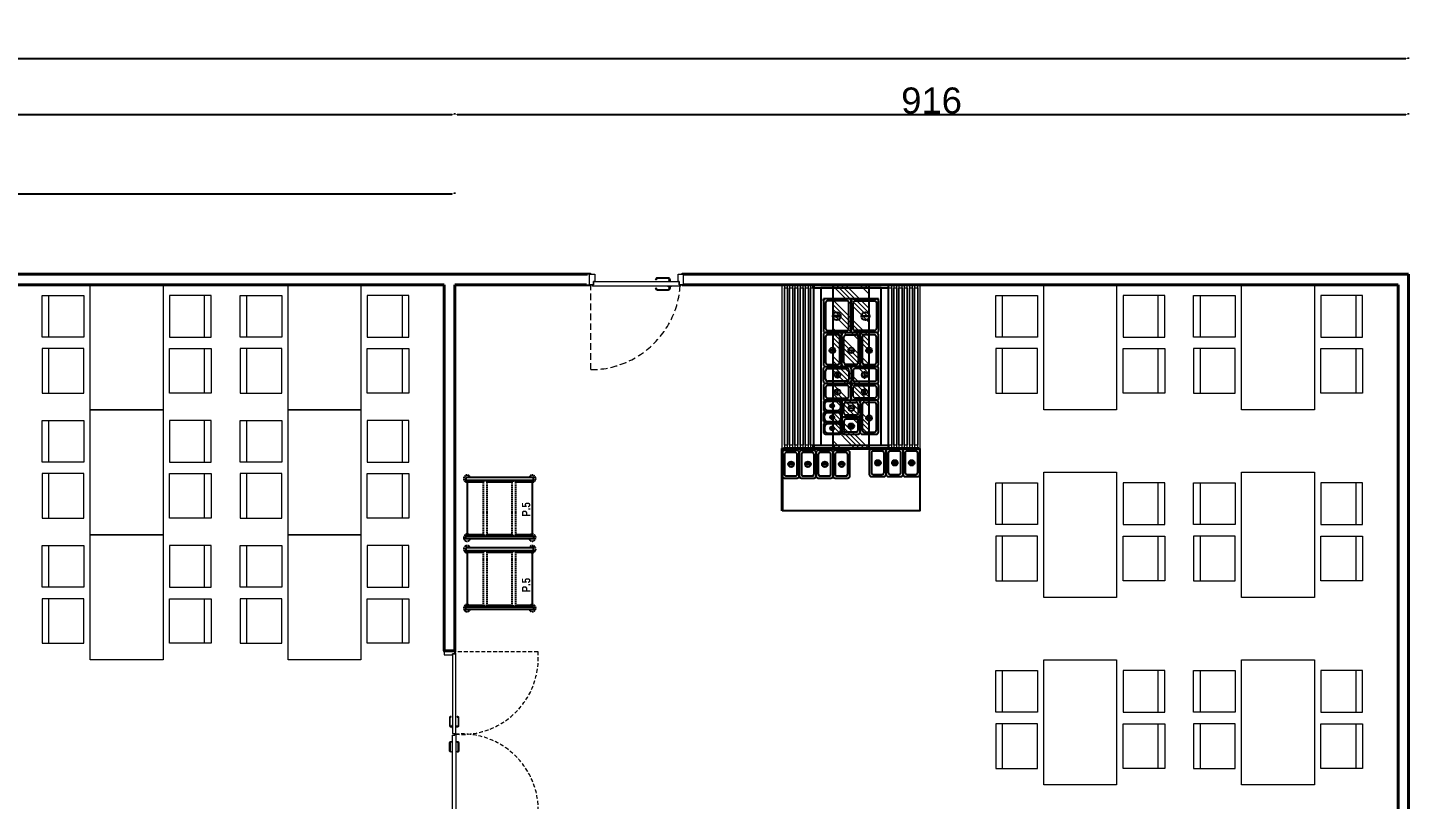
# Model space of a CAD drawing. Header units: centimetres. Extents: x 3125 to 7752, y 12316 to 13705.
# Drawn here: x 6426 to 7752, y 12964 to 13705 of the extents above; entities that cross this region are included whole.
import ezdxf

# ---------------------------------------------------------------- set-up
doc = ezdxf.new("R2010")
doc.units = ezdxf.units.CM
doc.linetypes.add('DASHED2', pattern=[9.525, 6.35, -3.175])
doc.linetypes.add('HIDDEN', pattern=[0.375, 0.25, -0.125])
doc.layers.add('0-MUTFAK', color=7, linetype='Continuous')
for name, color, linetype, lineweight in [('A_frame', 167, 'Continuous', 9), ('A_strc-prf', 115, 'Continuous', 9), ('A_text', 7, 'Continuous', 9), ('DUVAR', 1, 'Continuous', 40), ('GRC-Ekipman', 4, 'Continuous', 25), ('TEFRİS-M', 232, 'Continuous', 5)]:
    doc.layers.add(name, color=color, linetype=linetype, lineweight=lineweight)
doc.styles.add('GZP', font='ARIALN.TTF')
doc.styles.get("Standard").update_dxf_attribs({"font": 'arial.ttf'})
doc.dimstyles.new('ISO-25', dxfattribs={"dimtxt": 2.5, "dimasz": 2.5, "dimexe": 1.25, "dimexo": 0.625, "dimtad": 1, "dimtxsty": 'Standard', "dimcen": 2.5, "dimadec": 0, "dimazin": 0, "dimtfac": 1, "dimtmove": 0, "dimatfit": 3, "dimfxl": 1, "dimarcsym": 0})

# ---------------------------------------------------------------- blocks, each defined once
blk = doc.blocks.new('YEMEK MASASI 4 KİŞİLİK')
for p, q in [((204816, 129392), (204388, 129392)), ((204388, 129392), (204388, 128992)), ((204816, 128992), (204816, 129392)), ((204927, 128992), (204927, 129392)), ((204927, 129392), (205327, 129392)), ((205327, 129392), (205327, 128992)), ((204816, 129326), (204388, 129326)), ((205327, 129326), (204927, 129326)), ((204388, 128992), (204816, 128992)), ((205327, 128992), (204927, 128992)), ((205429, 128931), (204229, 128931)), ((204229, 128931), (204229, 128231)), ((205429, 128231), (205429, 128931)), ((204229, 128231), (205429, 128231)), ((204388, 128170), (204816, 128170)), ((204388, 127770), (204388, 128170)), ((204816, 128170), (204816, 127770)), ((205327, 128170), (204927, 128170)), ((204927, 128170), (204927, 127770)), ((205327, 127770), (205327, 128170)), ((204816, 127832), (204388, 127832)), ((205327, 127832), (204927, 127832)), ((204816, 127770), (204388, 127770)), ((204927, 127770), (205327, 127770))]:
    blk.add_line(p, q)
blk = doc.blocks.new('A$C7FEF20E8')
at = {"layer": 'A_frame'}
for points in [[(56.3, 225.5), (56.3, 226.3), (56.3, 229.2), (55.5, 229.2), (55.5, 225.5)], [(64.1, 222.6), (64.1, 223.4), (66.3, 223.4), (66.3, 226.3), (56.3, 226.3), (56.3, 222.6)], [(67, 225.5), (67, 229.2), (66.3, 229.2), (66.3, 226.3), (66.3, 225.5)], [(66.3, 147), (66.3, 146.3), (67.3, 146.3), (67.3, 224.1), (66.3, 224.1), (66.3, 223.4), (64.1, 223.4), (64.1, 222.6), (64.1, 147)], [(64.1, 152.6), (64.1, 154.6), (63.7, 154.6), (63.7, 152.6)], [(66.3, 145.5), (66.3, 146.3), (67.3, 146.3), (67.3, 68.4), (66.3, 68.4), (66.3, 69.2), (64.1, 69.2), (64.1, 69.9), (64.1, 145.5)], [(67.7, 152.6), (67.7, 154.6), (67.3, 154.6), (67.3, 152.6)], [(56.3, 67), (56.3, 66.3), (56.3, 63.4), (55.5, 63.4), (55.5, 67)], [(64.1, 69.9), (64.1, 69.2), (66.3, 69.2), (66.3, 66.3), (56.3, 66.3), (56.3, 69.9)], [(67, 67), (67, 63.4), (66.3, 63.4), (66.3, 66.3), (66.3, 67)]]:
    blk.add_lwpolyline(points, close=True, dxfattribs=at)
at = {"layer": 'A_frame', "linetype": 'HIDDEN', "ltscale": 15}
for points in [[(67.3, 146.3, 0.462383), (146.3, 225.2), (67.3, 225.2)], [(67.3, 146.3, -0.462383), (146.3, 67.3), (67.3, 67.3)]]:
    blk.add_lwpolyline(points, format="xyb", dxfattribs=at)
at = {"layer": 'A_frame'}
for points in [[(62.6, 153.3), (63.7, 153.3), (63.7, 154), (62.6, 154, -0.414214), (61.9, 154.7), (61.9, 162, -0.414214), (62.6, 162.7, 0.91685), (62.6, 163.4, 0.414214), (61.2, 162), (61.2, 154.7, 0.414214)], [(70.3, 154.7), (70.3, 162, 0.414214), (68.8, 163.4, 0.91685), (68.8, 162.7, -0.414214), (69.5, 162), (69.5, 154.7, -0.414214), (68.8, 154), (67.7, 154), (67.7, 153.3), (68.8, 153.3, 0.414214)], [(62.6, 139.3), (63.7, 139.3), (63.7, 138.5), (62.6, 138.5, 0.414214), (61.9, 137.8), (61.9, 130.5, 0.414214), (62.6, 129.8, -0.91685), (62.6, 129.1, -0.414214), (61.2, 130.5), (61.2, 137.8, -0.414214)], [(70.3, 137.8), (70.3, 130.5, -0.414214), (68.8, 129.1, -0.91685), (68.8, 129.8, 0.414214), (69.5, 130.5), (69.5, 137.8, 0.414214), (68.8, 138.5), (67.7, 138.5), (67.7, 139.3), (68.8, 139.3, -0.414214)]]:
    blk.add_lwpolyline(points, format="xyb", close=True, dxfattribs=at)
at = {"layer": 'DUVAR', "color": 5}
for p, q in [((56.3, 226.3), (66.3, 226.3)), ((56.3, 66.3), (66.3, 66.3))]:
    blk.add_line(p, q, dxfattribs=at)
blk = doc.blocks.new('SSÜ.Salad Bar - OSBA 15070')
at = {"lineweight": 0}
h = blk.add_hatch(dxfattribs=at)
h.set_pattern_fill('ANSI34', color=251, style=0)
h.set_pattern_definition([(45, (-4894.794, 15.57), (-13.470384, 13.470384), []), (45, (-4890.304, 15.57), (-13.470384, 13.470384), []), (45, (-4885.814, 15.57), (-13.470384, 13.470384), []), (45, (-4881.324, 15.57), (-13.470384, 13.470384), [])])
h.paths.add_polyline_path([(-157, -18.5), (-157, -53.5), (0, -53.5), (0, -18.5)])
for p, q in [((0, 0), (-157, 0)), ((-157, 0), (-157, -72)), ((-157, 0), (-154, 0)), ((-157, -72), (-157, 0)), ((-154, 0), (-154, -72)), ((0, 0), (-3, 0)), ((-3, 0), (-3, -72)), ((0, -72), (0, 0)), ((0, -72), (0, 0)), ((-3, -7), (-154, -7)), ((-154, -7), (-154, -65)), ((-3, -65), (-3, -7)), ((0, -18.5), (-157, -18.5)), ((-157, -18.5), (-157, -53.5)), ((0, -53.5), (0, -18.5)), ((-157, -53.5), (0, -53.5)), ((-154, -65), (-3, -65)), ((-157, -72), (0, -72)), ((-154, -72), (-157, -72)), ((-3, -72), (0, -72))]:
    blk.add_line(p, q)
at = {"color": 33}
for p, q in [((-132.5, -25.1), (-132.5, -11.5)), ((-130.5, -9.5), (-123.7, -9.5)), ((-128.5, -10.5), (-125.7, -10.5)), ((-121.7, -11.5), (-121.7, -25.1)), ((-94.7, -34), (-94.7, -11.5)), ((-92.7, -9.5), (-80.5, -9.5)), ((-90.7, -11.5), (-82.5, -11.5)), ((-78.5, -11.5), (-78.5, -34)), ((-15.5, -9.5), (-13.5, -9.5)), ((-13.5, -62.5), (-13.5, -9.5)), ((-131.5, -23.1), (-131.5, -13.5)), ((-125.7, -26.1), (-128.5, -26.1)), ((-127.4, -19.8), (-127.4, -16.1)), ((-127.4, -16.1), (-127.1, -16.1)), ((-127.1, -19.8), (-127.4, -19.8)), ((-127.1, -16.1), (-127.1, -19.8)), ((-122.7, -13.5), (-122.7, -23.1)), ((-92.7, -32), (-92.7, -13.5)), ((-89.2, -23.3), (-89.2, -22.8)), ((-89.2, -22.8), (-83.9, -22.8)), ((-83.9, -23.3), (-89.2, -23.3)), ((-83.9, -22.8), (-83.9, -23.3)), ((-80.5, -13.5), (-80.5, -32)), ((-123.7, -27.1), (-130.5, -27.1)), ((-127.1, -42.7), (-127.1, -29.1)), ((-125.1, -27.1), (-112.9, -27.1)), ((-125.1, -40.7), (-125.1, -31.1)), ((-123.1, -29.1), (-114.9, -29.1)), ((-118.8, -38.8), (-118.8, -33.5)), ((-118.8, -33.5), (-118.3, -33.5)), ((-118.3, -38.8), (-118.8, -38.8)), ((-118.3, -33.5), (-118.3, -38.8)), ((-112.9, -31.1), (-112.9, -40.7)), ((-110.9, -29.1), (-110.9, -42.7)), ((-110.9, -60.5), (-110.9, -38)), ((-108.9, -36), (-96.7, -36)), ((-106.9, -38), (-98.7, -38)), ((-94.7, -38), (-94.7, -60.5)), ((-80.5, -36), (-92.7, -36)), ((-82.5, -34), (-90.7, -34)), ((-78.5, -42.7), (-78.5, -29.1)), ((-76.5, -27.1), (-48, -27.1)), ((-76.5, -40.7), (-76.5, -31.1)), ((-74.5, -29.1), (-50, -29.1)), ((-63.2, -38.8), (-63.2, -33.5)), ((-63.2, -33.5), (-62.7, -33.5)), ((-62.7, -38.8), (-63.2, -38.8)), ((-62.7, -33.5), (-62.7, -38.8)), ((-48, -31.1), (-48, -40.7)), ((-46, -29.1), (-46, -42.7)), ((-46, -60.5), (-46, -38)), ((-44, -36), (-15.5, -36)), ((-42, -38), (-17.5, -38)), ((-13.5, -38), (-13.5, -60.5)), ((-112.9, -44.7), (-125.1, -44.7)), ((-114.9, -42.7), (-123.1, -42.7)), ((-108.9, -58.5), (-108.9, -40)), ((-105.5, -48.7), (-100.2, -48.7)), ((-105.5, -49.2), (-105.5, -48.7)), ((-100.2, -49.2), (-105.5, -49.2)), ((-100.2, -48.7), (-100.2, -49.2)), ((-96.7, -40), (-96.7, -58.5)), ((-48, -44.7), (-76.5, -44.7)), ((-50, -42.7), (-74.5, -42.7)), ((-44, -58.5), (-44, -40)), ((-30.6, -53.6), (-30.6, -46.1)), ((-30.6, -46.1), (-29.8, -46.1)), ((-29.8, -46.1), (-29.8, -53.6)), ((-15.5, -40), (-15.5, -58.5)), ((-96.7, -62.5), (-108.9, -62.5)), ((-98.7, -60.5), (-106.9, -60.5)), ((-15.5, -62.5), (-44, -62.5)), ((-17.5, -60.5), (-42, -60.5)), ((-29.8, -53.6), (-30.6, -53.6)), ((-18.5, -62.5), (-13.5, -62.5))]:
    blk.add_line(p, q, dxfattribs=at)
for points in [[(-132.5, -25.1), (-132.5, -11.5, 0.414214), (-134.5, -9.5), (-141.3, -9.5, 0.414214), (-143.3, -11.5), (-143.3, -25.1, 0.414214), (-141.3, -27.1), (-134.5, -27.1, 0.414214)], [(-133.5, -23.1), (-133.5, -13.5, 0.414214), (-136.5, -10.5), (-139.3, -10.5, 0.414214), (-142.3, -13.5), (-142.3, -23.1, 0.414214), (-139.3, -26.1), (-136.5, -26.1, 0.414214)], [(-110.9, -25.1), (-110.9, -11.5, 0.414214), (-112.9, -9.5), (-119.7, -9.5, 0.414214), (-121.7, -11.5), (-121.7, -25.1, 0.414214), (-119.7, -27.1), (-112.9, -27.1, 0.414214)], [(-111.9, -23.1), (-111.9, -13.5, 0.414214), (-114.9, -10.5), (-117.7, -10.5, 0.414214), (-120.7, -13.5), (-120.7, -23.1, 0.414214), (-117.7, -26.1), (-114.9, -26.1, 0.414214)], [(-96.7, -9.5), (-108.9, -9.5, 0.414214), (-110.9, -11.5), (-110.9, -34, 0.414214), (-108.9, -36), (-96.7, -36, 0.414214), (-94.7, -34), (-94.7, -11.5, 0.414214)], [(-98.7, -11.5), (-106.9, -11.5, 0.414214), (-108.9, -13.5), (-108.9, -32, 0.414214), (-106.9, -34), (-98.7, -34, 0.414214), (-96.7, -32), (-96.7, -13.5, 0.414214)], [(-46, -25.1), (-46, -11.5, 0.414214), (-48, -9.5), (-76.5, -9.5, 0.414214), (-78.5, -11.5), (-78.5, -25.1, 0.414214), (-76.5, -27.1), (-48, -27.1, 0.414214)], [(-48, -23.1), (-48, -13.5, 0.414214), (-50, -11.5), (-74.5, -11.5, 0.414214), (-76.5, -13.5), (-76.5, -23.1, 0.414214), (-74.5, -25.1), (-50, -25.1, 0.414214)], [(-13.5, -34), (-13.5, -11.5, 0.414214), (-15.5, -9.5), (-44, -9.5, 0.414214), (-46, -11.5), (-46, -34, 0.414214), (-44, -36), (-15.5, -36, 0.414214)], [(-15.5, -32), (-15.5, -13.5, 0.414214), (-17.5, -11.5), (-42, -11.5, 0.414214), (-44, -13.5), (-44, -32, 0.414214), (-42, -34), (-17.5, -34, 0.414214)], [(-143.3, -29.1), (-143.3, -42.7, 0.414214), (-141.3, -44.7), (-129.1, -44.7, 0.414214), (-127.1, -42.7), (-127.1, -29.1, 0.414214), (-129.1, -27.1), (-141.3, -27.1, 0.414214)], [(-141.3, -31.1), (-141.3, -40.7, 0.414214), (-139.3, -42.7), (-131.1, -42.7, 0.414214), (-129.1, -40.7), (-129.1, -31.1, 0.414214), (-131.1, -29.1), (-139.3, -29.1, 0.414214)], [(-92.7, -62.5), (-80.5, -62.5, 0.414214), (-78.5, -60.5), (-78.5, -38, 0.414214), (-80.5, -36), (-92.7, -36, 0.414214), (-94.7, -38), (-94.7, -60.5, 0.414214)], [(-90.7, -60.5), (-82.5, -60.5, 0.414214), (-80.5, -58.5), (-80.5, -40, 0.414214), (-82.5, -38), (-90.7, -38, 0.414214), (-92.7, -40), (-92.7, -58.5, 0.414214)], [(-110.9, -60.3), (-110.9, -46.7, 0.414214), (-112.9, -44.7), (-141.4, -44.7, 0.414214), (-143.4, -46.7), (-143.4, -60.3, 0.414214), (-141.4, -62.3), (-112.9, -62.3, 0.414214)], [(-112.9, -58.3), (-112.9, -48.7, 0.414214), (-114.9, -46.7), (-139.4, -46.7, 0.414214), (-141.4, -48.7), (-141.4, -58.3, 0.414214), (-139.4, -60.3), (-114.9, -60.3, 0.414214)], [(-46, -60.3), (-46, -46.7, 0.414214), (-48, -44.7), (-76.5, -44.7, 0.414214), (-78.5, -46.7), (-78.5, -60.3, 0.414214), (-76.5, -62.3), (-48, -62.3, 0.414214)], [(-48, -58.3), (-48, -48.7, 0.414214), (-50, -46.7), (-74.5, -46.7, 0.414214), (-76.5, -48.7), (-76.5, -58.3, 0.414214), (-74.5, -60.3), (-50, -60.3, 0.414214)]]:
    blk.add_lwpolyline(points, format="xyb", close=True, dxfattribs=at)
for points in [[(-137.6, -19.8), (-137.6, -16.1), (-137.9, -16.1), (-137.9, -19.8)], [(-116, -19.8), (-116, -16.1), (-116.3, -16.1), (-116.3, -19.8)], [(-105.5, -23.3), (-100.2, -23.3), (-100.2, -22.8), (-105.5, -22.8)], [(-62.7, -20.7), (-62.7, -15.4), (-63.2, -15.4), (-63.2, -20.7)], [(-29.8, -25.9), (-29.8, -18.4), (-30.6, -18.4), (-30.6, -25.9)], [(-135.9, -33.5), (-135.9, -38.8), (-135.4, -38.8), (-135.4, -33.5)], [(-127.6, -55.9), (-127.6, -50.6), (-128.1, -50.6), (-128.1, -55.9)], [(-83.9, -48.7), (-89.2, -48.7), (-89.2, -49.2), (-83.9, -49.2)], [(-62.7, -55.9), (-62.7, -50.6), (-63.2, -50.6), (-63.2, -55.9)]]:
    blk.add_lwpolyline(points, close=True, dxfattribs=at)
for centre, radius in [((-137.8, -17.9), 1.87), ((-116.2, -17.9), 1.87), ((-102.9, -23), 2.68), ((-63, -18.1), 2.68), ((-30.2, -22.2), 3.82), ((-135.7, -36.2), 2.68), ((-127.9, -53.3), 2.68), ((-86.5, -49), 2.68), ((-63, -53.3), 2.68)]:
    blk.add_circle(centre, radius, dxfattribs=at)
for centre, major_axis, start_param, end_param in [((-130.5, -11.5), (0, -2), 3.141593, 4.712389), ((-128.5, -13.5), (0, -3), 3.141593, 4.712389), ((-125.7, -13.5), (0, -3), 1.570796, 3.141593), ((-123.7, -11.5), (0, -2), 1.570796, 3.141593), ((-92.7, -11.5), (-2, 0), 4.712389, 6.283185), ((-90.7, -13.5), (-2, 0), 4.712389, 6.283185), ((-82.5, -13.5), (-2, 0), 3.141593, 4.712389), ((-80.5, -11.5), (-2, 0), 3.141593, 4.712389), ((-130.5, -25.1), (0, -2), 4.712389, 6.283185), ((-128.5, -23.1), (0, -3), 4.712389, 6.283185), ((-125.7, -23.1), (0, -3), 0, 1.570796), ((-123.7, -25.1), (0, -2), 0, 1.570796), ((-125.1, -29.1), (0, 2), 0, 1.570796), ((-123.1, -31.1), (0, 2), 0, 1.570796), ((-114.9, -31.1), (0, 2), 4.712389, 6.283185), ((-112.9, -29.1), (0, 2), 4.712389, 6.283185), ((-108.9, -38), (2, 0), 1.570796, 3.141593), ((-106.9, -40), (2, 0), 1.570796, 3.141593), ((-98.7, -40), (2, 0), 0, 1.570796), ((-96.7, -38), (2, 0), 0, 1.570796), ((-92.7, -34), (-2, 0), 0, 1.570796), ((-90.7, -32), (-2, 0), 0, 1.570796), ((-82.5, -32), (-2, 0), 1.570796, 3.141593), ((-80.5, -34), (-2, 0), 1.570796, 3.141593), ((-76.5, -29.1), (2, 0), 1.570796, 3.141593), ((-74.5, -31.1), (2, 0), 1.570796, 3.141593), ((-50, -31.1), (2, 0), 0, 1.570796), ((-48, -29.1), (2, 0), 0, 1.570796), ((-44, -38), (0, 2), 0, 1.570796), ((-42, -40), (0, 2), 0, 1.570796), ((-17.5, -40), (0, 2), 4.712389, 6.283185), ((-15.5, -38), (0, 2), 4.712389, 6.283185), ((-125.1, -42.7), (0, 2), 1.570796, 3.141593), ((-123.1, -40.7), (0, 2), 1.570796, 3.141593), ((-114.9, -40.7), (0, 2), 3.141593, 4.712389), ((-112.9, -42.7), (0, 2), 3.141593, 4.712389), ((-76.5, -42.7), (2, 0), 3.141593, 4.712389), ((-74.5, -40.7), (2, 0), 3.141593, 4.712389), ((-50, -40.7), (2, 0), 4.712389, 6.283185), ((-48, -42.7), (2, 0), 4.712389, 6.283185), ((-108.9, -60.5), (2, 0), 3.141593, 4.712389), ((-106.9, -58.5), (2, 0), 3.141593, 4.712389), ((-98.7, -58.5), (2, 0), 4.712389, 6.283185), ((-96.7, -60.5), (2, 0), 4.712389, 6.283185), ((-44, -60.5), (0, 2), 1.570796, 3.141593), ((-42, -58.5), (0, 2), 1.570796, 3.141593), ((-17.5, -58.5), (0, 2), 3.141593, 4.712389), ((-15.5, -60.5), (0, 2), 3.141593, 4.712389)]:
    blk.add_ellipse(centre, major_axis=major_axis, ratio=1, start_param=start_param, end_param=end_param, dxfattribs=at)
for centre, major_axis in [((-127.2, -17.9), (0, -1.87)), ((-86.5, -23), (-2.68, 0)), ((-118.5, -36.2), (0, 2.68)), ((-63, -36.1), (2.68, 0)), ((-102.9, -49), (2.68, 0)), ((-30.2, -49.8), (0, 3.82))]:
    blk.add_ellipse(centre, major_axis=major_axis, ratio=1, dxfattribs=at)
blk = doc.blocks.new('GN - 26.5-16.2')
at = {"color": 33}
for points in [[(6.1, 0), (-6.1, 0, 0.414214), (-8.1, -2), (-8.1, -24.5, 0.414214), (-6.1, -26.5), (6.1, -26.5, 0.414214), (8.1, -24.5), (8.1, -2, 0.414214)], [(4.1, -2), (-4.1, -2, 0.414214), (-6.1, -4), (-6.1, -22.5, 0.414214), (-4.1, -24.5), (4.1, -24.5, 0.414214), (6.1, -22.5), (6.1, -4, 0.414214)]]:
    blk.add_lwpolyline(points, format="xyb", close=True, dxfattribs=at)
at = {"color": 251}
blk.add_lwpolyline([(2.9, -13), (-2.4, -13), (-2.4, -13.5), (2.9, -13.5)], close=True, dxfattribs=at)
blk.add_circle((0.2, -13.3), 2.68, dxfattribs=at)
blk = doc.blocks.new('S')
at = {"color": 45, "lineweight": 0}
for points in [[(-1926.3, 17422.5), (-1769.3, 17422.5), (-1769.3, 17420.5), (-1926.3, 17420.5)], [(-1923.3, 17420.5), (-1772.3, 17420.5), (-1772.3, 17417.5), (-1923.3, 17417.5)], [(-1926.3, 17417.5), (-1769.3, 17417.5), (-1769.3, 17415.5), (-1926.3, 17415.5)], [(-1926.3, 17412.5), (-1769.3, 17412.5), (-1769.3, 17410.5), (-1926.3, 17410.5)], [(-1926.3, 17407.5), (-1769.3, 17407.5), (-1769.3, 17405.5), (-1926.3, 17405.5)], [(-1923.3, 17415.5), (-1772.3, 17415.5), (-1772.3, 17412.5), (-1923.3, 17412.5)], [(-1923.3, 17415.5), (-1772.3, 17415.5), (-1772.3, 17412.5), (-1923.3, 17412.5)], [(-1923.3, 17410.5), (-1772.3, 17410.5), (-1772.3, 17407.5), (-1923.3, 17407.5)], [(-1923.3, 17410.5), (-1772.3, 17410.5), (-1772.3, 17407.5), (-1923.3, 17407.5)], [(-1923.3, 17410.5), (-1772.3, 17410.5), (-1772.3, 17407.5), (-1923.3, 17407.5)], [(-1923.3, 17405.5), (-1772.3, 17405.5), (-1772.3, 17402.5), (-1923.3, 17402.5)], [(-1926.3, 17402.5), (-1769.3, 17402.5), (-1769.3, 17400.5), (-1926.3, 17400.5)], [(-1926.3, 17397.5), (-1769.3, 17397.5), (-1769.3, 17395.5), (-1926.3, 17395.5)], [(-1923.3, 17400.5), (-1772.3, 17400.5), (-1772.3, 17397.5), (-1923.3, 17397.5)], [(-1923.3, 17395.5), (-1772.3, 17395.5), (-1772.3, 17392.5), (-1923.3, 17392.5)], [(-1769.3, 17315.5), (-1926.3, 17315.5), (-1926.3, 17317.5), (-1769.3, 17317.5)], [(-1769.3, 17310.5), (-1926.3, 17310.5), (-1926.3, 17312.5), (-1769.3, 17312.5)], [(-1772.3, 17317.5), (-1923.3, 17317.5), (-1923.3, 17320.5), (-1772.3, 17320.5)], [(-1772.3, 17312.5), (-1923.3, 17312.5), (-1923.3, 17315.5), (-1772.3, 17315.5)], [(-1769.3, 17305.5), (-1926.3, 17305.5), (-1926.3, 17307.5), (-1769.3, 17307.5)], [(-1769.3, 17300.5), (-1926.3, 17300.5), (-1926.3, 17302.5), (-1769.3, 17302.5)], [(-1772.3, 17307.5), (-1923.3, 17307.5), (-1923.3, 17310.5), (-1772.3, 17310.5)], [(-1772.3, 17302.5), (-1923.3, 17302.5), (-1923.3, 17305.5), (-1772.3, 17305.5)], [(-1772.3, 17302.5), (-1923.3, 17302.5), (-1923.3, 17305.5), (-1772.3, 17305.5)], [(-1772.3, 17302.5), (-1923.3, 17302.5), (-1923.3, 17305.5), (-1772.3, 17305.5)], [(-1772.3, 17297.5), (-1923.3, 17297.5), (-1923.3, 17300.5), (-1772.3, 17300.5)], [(-1772.3, 17297.5), (-1923.3, 17297.5), (-1923.3, 17300.5), (-1772.3, 17300.5)], [(-1769.3, 17295.5), (-1926.3, 17295.5), (-1926.3, 17297.5), (-1769.3, 17297.5)], [(-1769.3, 17290.5), (-1926.3, 17290.5), (-1926.3, 17292.5), (-1769.3, 17292.5)], [(-1772.3, 17292.5), (-1923.3, 17292.5), (-1923.3, 17295.5), (-1772.3, 17295.5)]]:
    blk.add_lwpolyline(points, close=True, dxfattribs=at)
at = {"layer": 'DUVAR', "color": 5}
for p, q in [((-1926.3, 17422.5), (-1986.3, 17422.5)), ((-1926.3, 17421.5), (-1926.3, 17291.5)), ((-1926.3, 17392.5), (-1923.3, 17392.5)), ((-1769.3, 17392.5), (-1772.3, 17392.5))]:
    blk.add_line(p, q, dxfattribs=at)
at = {"layer": 'GRC-Ekipman'}
blk.add_lwpolyline([(-1986.3, 17422.5), (-1926.3, 17422.5), (-1926.3, 17290.5), (-1986.3, 17290.5)], close=True, dxfattribs=at)
at = {"layer": 'GRC-Ekipman', "rotation": 270}
for p in [(-1928.3, 17414.3), (-1928.3, 17398.1), (-1928.3, 17381.9), (-1928.3, 17365.7), (-1926.9, 17330.9), (-1926.9, 17314.7), (-1926.9, 17298.5)]:
    blk.add_blockref('GN - 26.5-16.2', p, dxfattribs=at)
at = {"layer": 'GRC-Ekipman'}
blk.add_blockref('SSÜ.Salad Bar - OSBA 15070', (-1769.3, 17392.5), dxfattribs=at)
blk = doc.blocks.new('ARB. GN 2.1 17 raflı')
at = {"ltscale": 5}
for p, q in [((-56.5, 0), (-54.9, -1.7)), ((-2.5, 0), (-4.1, -1.7)), ((-3.7, -1.2), (-55.3, -1.2)), ((-54.9, -1.7), (-54.9, -16.9)), ((-4.1, -1.7), (-4.1, -16.9)), ((-54.9, -20.6), (-54.9, -44.4)), ((-4.1, -20.6), (-4.1, -44.4)), ((-54.9, -48.1), (-54.9, -63.3)), ((-4.1, -48.1), (-4.1, -63.3)), ((-56.5, -65), (-54.9, -63.3)), ((-3.7, -63.8), (-55.3, -63.8)), ((-2.5, -65), (-4.1, -63.3))]:
    blk.add_line(p, q, dxfattribs=at)
at = {"color": 253, "linetype": 'HIDDEN', "ltscale": 5}
for p, q in [((-56.5, -15.4), (-55.7, -15.4)), ((-56.5, -22.1), (-55.7, -22.1)), ((-55.7, -22.1), (-55.7, -15.4)), ((-55.7, -16.9), (-3.3, -16.9)), ((-55.7, -20.6), (-3.3, -20.6)), ((-3.3, -22.1), (-3.3, -15.4)), ((-3.3, -15.4), (-2.5, -15.4)), ((-3.3, -22.1), (-2.5, -22.1)), ((-56.5, -42.9), (-55.7, -42.9)), ((-56.5, -49.6), (-55.7, -49.6)), ((-55.7, -42.9), (-55.7, -49.6)), ((-55.7, -44.4), (-3.3, -44.4)), ((-55.7, -48.1), (-3.3, -48.1)), ((-3.3, -42.9), (-3.3, -49.6)), ((-3.3, -42.9), (-2.5, -42.9)), ((-3.3, -49.6), (-2.5, -49.6))]:
    blk.add_line(p, q, dxfattribs=at)
at = {"ltscale": 5}
for points in [[(-56.5, -65), (-59, -65), (-59, 0), (-56.5, 0)], [(0, 0), (-2.5, 0), (-2.5, -65), (0, -65)]]:
    blk.add_lwpolyline(points, close=True, dxfattribs=at)
at = {"color": 253, "linetype": 'HIDDEN', "ltscale": 5}
for centre, start, end in [((-57.8, -1.2), 331.045, 247.9757), ((-1.2, -1.2), 292.0243, 208.955), ((-57.8, -63.8), 112.0243, 28.955), ((-1.2, -63.8), 151.045, 67.9757)]:
    blk.add_arc(centre, 3.3, start, end, dxfattribs=at)
blk = doc.blocks.new('WE2')
at = {"layer": 'A_strc-prf', "linetype": 'DASHED2', "elevation": 0}
blk.add_lwpolyline([(-2278.8, 19384, -0.392696), (-2193.2, 19464), (-2193.2, 19384)], format="xyb", dxfattribs=at)
blk.add_lwpolyline([(-2278.8, 19384, -0.392696), (-2193.2, 19464), (-2193.2, 19384)], format="xyb", dxfattribs=at)
at = {"layer": 'A_strc-prf', "elevation": 0}
for points in [[(-2285.8, 19383.5), (-2280.8, 19383.5), (-2280.8, 19382.5), (-2281.8, 19382.5), (-2285.8, 19382.5)], [(-2285.8, 19383.5), (-2280.8, 19383.5), (-2280.8, 19382.5), (-2281.8, 19382.5), (-2285.8, 19382.5)], [(-2281.8, 19382.5), (-2277.8, 19382.5), (-2277.8, 19379.5), (-2276.8, 19379.5), (-2276.8, 19372.5), (-2281.8, 19372.5)], [(-2281.8, 19382.5), (-2277.8, 19382.5), (-2277.8, 19379.5), (-2276.8, 19379.5), (-2276.8, 19372.5), (-2281.8, 19372.5)], [(-2277.8, 19382.5), (-2278.8, 19382.5), (-2278.8, 19384), (-2194.8, 19384), (-2194.8, 19382.5), (-2195.8, 19382.5), (-2195.8, 19379.5), (-2196.8, 19379.5), (-2277.8, 19379.5)], [(-2277.8, 19382.5), (-2278.8, 19382.5), (-2278.8, 19384), (-2194.8, 19384), (-2194.8, 19382.5), (-2195.8, 19382.5), (-2195.8, 19379.5), (-2196.8, 19379.5), (-2277.8, 19379.5)], [(-2270, 19384.5), (-2267.3, 19384.5), (-2267.3, 19384), (-2270, 19384)], [(-2270, 19384.5), (-2267.3, 19384.5), (-2267.3, 19384), (-2270, 19384)], [(-2196.8, 19379.5), (-2195.8, 19379.5), (-2195.8, 19382.5), (-2191.8, 19382.5), (-2191.8, 19372.5), (-2196.8, 19372.5)], [(-2196.8, 19379.5), (-2195.8, 19379.5), (-2195.8, 19382.5), (-2191.8, 19382.5), (-2191.8, 19372.5), (-2196.8, 19372.5)], [(-2192.8, 19383.5), (-2187.8, 19383.5), (-2187.8, 19382.5), (-2191.8, 19382.5), (-2192.8, 19382.5)], [(-2192.8, 19383.5), (-2187.8, 19383.5), (-2187.8, 19382.5), (-2191.8, 19382.5), (-2192.8, 19382.5)], [(-2285.8, 19372.5), (-2281.8, 19372.5), (-2280.8, 19372.5), (-2280.8, 19371.5), (-2285.8, 19371.5)], [(-2285.8, 19372.5), (-2281.8, 19372.5), (-2280.8, 19372.5), (-2280.8, 19371.5), (-2285.8, 19371.5)], [(-2270, 19379.5), (-2267.3, 19379.5), (-2267.3, 19379), (-2270, 19379)], [(-2270, 19379.5), (-2267.3, 19379.5), (-2267.3, 19379), (-2270, 19379)], [(-2192.8, 19372.5), (-2191.8, 19372.5), (-2187.8, 19372.5), (-2187.8, 19371.5), (-2192.8, 19371.5)], [(-2192.8, 19372.5), (-2191.8, 19372.5), (-2187.8, 19372.5), (-2187.8, 19371.5), (-2192.8, 19371.5)]]:
    blk.add_lwpolyline(points, close=True, dxfattribs=at)
for points in [[(-2267.2, 19388), (-2257.2, 19388, -0.414214), (-2255.2, 19386, -0.91685), (-2256.2, 19386, 0.414214), (-2257.2, 19387), (-2267.2, 19387, 0.414214), (-2268.2, 19386), (-2268.2, 19384.5), (-2269.2, 19384.5), (-2269.2, 19386, -0.414214)], [(-2267.2, 19388), (-2257.2, 19388, -0.414214), (-2255.2, 19386, -0.91685), (-2256.2, 19386, 0.414214), (-2257.2, 19387), (-2267.2, 19387, 0.414214), (-2268.2, 19386), (-2268.2, 19384.5), (-2269.2, 19384.5), (-2269.2, 19386, -0.414214)], [(-2269.2, 19377.5), (-2269.2, 19379), (-2268.2, 19379), (-2268.2, 19377.5, 0.414214), (-2267.2, 19376.5), (-2257.2, 19376.5, 0.414214), (-2256.2, 19377.5, -0.91685), (-2255.2, 19377.5, -0.414214), (-2257.2, 19375.5), (-2267.2, 19375.5, -0.414214)], [(-2269.2, 19377.5), (-2269.2, 19379), (-2268.2, 19379), (-2268.2, 19377.5, 0.414214), (-2267.2, 19376.5), (-2257.2, 19376.5, 0.414214), (-2256.2, 19377.5, -0.91685), (-2255.2, 19377.5, -0.414214), (-2257.2, 19375.5), (-2267.2, 19375.5, -0.414214)]]:
    blk.add_lwpolyline(points, format="xyb", close=True, dxfattribs=at)
blk = doc.blocks.new('*D57')
at = {"layer": 'Defpoints', "color": 0, "transparency": 16777216}
for p in [(6836.3, 13545.5), (5066.3, 13468.3), (6836.3, 13468.3)]:
    blk.add_point(p, dxfattribs=at)
at = {"layer": 'DUVAR', "color": 0, "lineweight": -2, "transparency": 16777216}
for p, q in [((5066.3, 13545.5), (5066.3, 13546.7)), ((5068.8, 13545.5), (6833.8, 13545.5)), ((6836.3, 13545.5), (6836.3, 13546.7))]:
    blk.add_line(p, q, dxfattribs=at)
at = {"layer": 'DUVAR', "color": 0, "transparency": 16777216}
for points in [[(5068.8, 13545.9), (5068.8, 13545.1), (5066.3, 13545.5)], [(6833.8, 13545.9), (6833.8, 13545.1), (6836.3, 13545.5)]]:
    blk.add_solid(points, dxfattribs=at)
at = {"layer": 'DUVAR', "color": 0, "transparency": 16777216, "insert": (5951.3, 13558.9), "char_height": 25, "attachment_point": 5}
blk.add_mtext('1770', dxfattribs=at)
blk = doc.blocks.new('*D58')
at = {"layer": 'Defpoints', "color": 0, "transparency": 16777216}
for p in [(7751.9, 13621.6), (6836.3, 13468.3), (7751.9, 13468.3)]:
    blk.add_point(p, dxfattribs=at)
at = {"layer": 'DUVAR', "color": 0, "lineweight": -2, "transparency": 16777216}
for p, q in [((6836.3, 13621.6), (6836.3, 13622.8)), ((6838.8, 13621.6), (7749.4, 13621.6)), ((7751.9, 13621.6), (7751.9, 13622.8))]:
    blk.add_line(p, q, dxfattribs=at)
at = {"layer": 'DUVAR', "color": 0, "transparency": 16777216}
for points in [[(6838.8, 13622), (6838.8, 13621.1), (6836.3, 13621.6)], [(7749.4, 13622), (7749.4, 13621.1), (7751.9, 13621.6)]]:
    blk.add_solid(points, dxfattribs=at)
at = {"layer": 'DUVAR', "color": 0, "transparency": 16777216, "insert": (7294.1, 13634.9), "char_height": 25, "attachment_point": 5}
blk.add_mtext('916', dxfattribs=at)
blk = doc.blocks.new('*D60')
at = {"layer": 'Defpoints', "color": 0, "transparency": 16777216}
for p in [(6836.3, 13621.6), (3293.8, 13468.3), (6836.3, 13468.3)]:
    blk.add_point(p, dxfattribs=at)
at = {"layer": 'DUVAR', "color": 0, "lineweight": -2, "transparency": 16777216}
for p, q in [((3293.8, 13621.6), (3293.8, 13622.8)), ((3296.3, 13621.6), (6833.8, 13621.6)), ((6836.3, 13621.6), (6836.3, 13622.8))]:
    blk.add_line(p, q, dxfattribs=at)
at = {"layer": 'DUVAR', "color": 0, "transparency": 16777216}
for points in [[(3296.3, 13622), (3296.3, 13621.1), (3293.8, 13621.6)], [(6833.8, 13622), (6833.8, 13621.1), (6836.3, 13621.6)]]:
    blk.add_solid(points, dxfattribs=at)
at = {"layer": 'DUVAR', "color": 0, "transparency": 16777216, "insert": (5065, 13635), "char_height": 25, "attachment_point": 5}
blk.add_mtext('3543', dxfattribs=at)
blk = doc.blocks.new('*D61')
at = {"layer": 'Defpoints', "color": 0, "transparency": 16777216}
for p in [(3293.8, 13675.2), (3293.8, 13468.3), (7751.9, 13468.3)]:
    blk.add_point(p, dxfattribs=at)
at = {"layer": 'DUVAR', "color": 0, "lineweight": -2, "transparency": 16777216}
for p, q in [((3293.8, 13675.2), (3293.8, 13676.5)), ((7749.4, 13675.2), (3296.3, 13675.2)), ((7751.9, 13675.2), (7751.9, 13676.5))]:
    blk.add_line(p, q, dxfattribs=at)
at = {"layer": 'DUVAR', "color": 0, "transparency": 16777216}
for points in [[(3296.3, 13675.6), (3296.3, 13674.8), (3293.8, 13675.2)], [(7749.4, 13675.6), (7749.4, 13674.8), (7751.9, 13675.2)]]:
    blk.add_solid(points, dxfattribs=at)
at = {"layer": 'DUVAR', "color": 0, "transparency": 16777216, "insert": (5522.8, 13688.6), "char_height": 25, "attachment_point": 5}
blk.add_mtext('4458', dxfattribs=at)

msp = doc.modelspace()

# ---------------------------------------------------------------- linework, layer by layer
at = {"layer": 'DUVAR', "color": 5}
for p, q in [((6390.7, 13468.3), (6963.7, 13468.3)), ((7055.7, 13468.3), (7751.9, 13468.3)), ((7751.9, 12317.3), (7751.9, 13468.3)), ((6391.7, 13458.3), (6826.3, 13458.3)), ((6826.3, 13107), (6826.3, 13458.3)), ((6836.3, 13107), (6836.3, 13458.3)), ((6836.3, 13458.3), (6962.7, 13458.3)), ((7056.7, 13458.3), (7741.9, 13458.3)), ((7741.9, 12327.3), (7741.9, 13458.3))]:
    msp.add_line(p, q, dxfattribs=at)

# ---------------------------------------------------------------- block references
at = {"layer": '0-MUTFAK', "color": 0, "rotation": 90}
for p in [(6847, 13273.4), (6847, 13205.8)]:
    msp.add_blockref('ARB. GN 2.1 17 raflı', p, dxfattribs=at)
at = {"layer": 'DUVAR', "color": 5}
for name, p, rotation in [('WE2', (4773.9, 32840.8, 0), 180), ('S', (24573.3, 15227.6), 89.99999999999999)]:
    msp.add_blockref(name, p, dxfattribs=dict(at, rotation=rotation))
msp.add_blockref('A$C7FEF20E8', (6770, 12880.7), dxfattribs=at)
at = {"layer": 'TEFRİS-M', "xscale": -0.1, "yscale": 0.1, "zscale": 0.1, "rotation": 270}
for p in [(-6336.8, -7084.6), (-6146.8, -7084.6), (-5421.3, -7084.6), (-5231.3, -7084.6), (-6336.8, -7204.6), (-6146.8, -7204.6), (-5421.3, -7264.6), (-5231.3, -7264.6), (-6336.8, -7324.6), (-6146.8, -7324.6), (-5421.3, -7444.6), (-5231.3, -7444.6)]:
    msp.add_blockref('YEMEK MASASI 4 KİŞİLİK', p, dxfattribs=at)

# ---------------------------------------------------------------- texts
at = {"layer": 'A_text', "char_height": 8, "attachment_point": 1, "rotation": 90, "style": 'GZP'}
for insert in [(6900.8, 13235.8), (6900.8, 13163.2)]:
    msp.add_mtext_dynamic_manual_height_columns('{\\fArial Narrow|b1|i0|c162|p34;P.5}', width=187.019, gutter_width=12.5, heights=[0], dxfattribs=dict(at, insert=insert))

# ---------------------------------------------------------------- dimensions: what is measured, and where the dimension line sits
at = {"layer": 'DUVAR', "color": 5}
for base, p1, p2, picture, middle in [((3293.8, 13675.2), (7751.9, 13468.3), (3293.8, 13468.3), '*D61', (5522.8, 13688.6)), ((6836.2798582, 13621.5603184), (3293.7798582, 13468.3294936), (6836.2798582, 13468.3294936), '*D60', (5065.0298582, 13634.9581697)), ((7751.9, 13621.6), (6836.3, 13468.3), (7751.9, 13468.3), '*D58', (7294.1, 13634.9)), ((6836.3, 13545.5), (5066.3, 13468.3), (6836.3, 13468.3), '*D57', (5951.3, 13558.9))]:
    dim = msp.add_linear_dim(base=base, p1=p1, p2=p2, dimstyle='ISO-25', override={"dimtxt": 25, "dimdec": 0, "dimtdec": 0, "dimfxl": 0.0025, "dimfxlon": 1}, dxfattribs=at)
    dim.commit()
    dim.dimension.update_dxf_attribs({"geometry": picture, "text_midpoint": middle})

doc.saveas('drawing.dxf')
